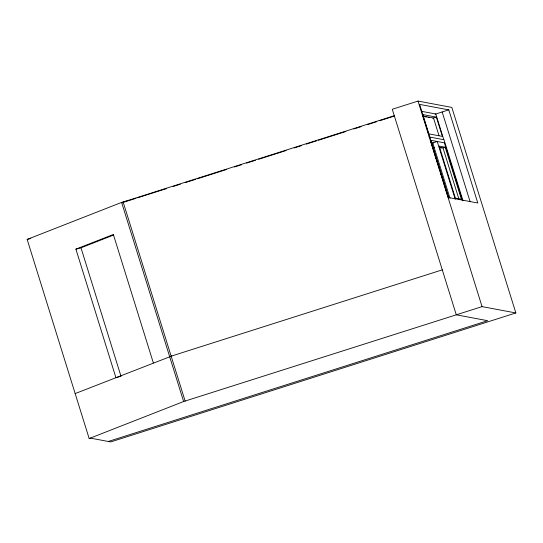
<?xml version="1.0" encoding="UTF-8"?>
<svg xmlns="http://www.w3.org/2000/svg" width="543" height="543" viewBox="0 0 543 543"><rect width="100%" height="100%" fill="white"/><g stroke="black" fill="none" stroke-linecap="round" stroke-linejoin="round"><path stroke-width="0.81" d="M108.281 441.473L487.662 320.703L456.29 314.818L392.27 109.272L418.035 101.073L451.83 107.412L515.85 312.951L110.711 441.927L90.62 438.16L89.167 438.54L27.15 239.422L121.612 202.41L126.702 201.08M121.978 202.933L125.915 201.385M120.268 376.475L115.91 377.616L75.898 249.149L113.344 234.474L153.357 362.941M75.898 249.149L80.988 247.818L113.752 234.983M75.165 393.58L171.812 355.998M89.167 438.54L183.636 401.528L482.055 306.619L515.85 312.951M394.272 115.7L123.139 202.01L185.156 401.128M125.501 201.67L135.994 198.331M137.61 197.815L166.66 188.564M173.122 186.507L180.385 184.199M185.224 182.652L195.718 179.312M197.333 178.803L226.39 169.552M234.461 166.979L241.723 164.672M246.57 163.124L255.448 160.3M258.678 159.275L286.12 150.54M294.191 147.968L301.453 145.653M306.293 144.112L316.786 140.773M318.402 140.257L345.843 131.521M353.914 128.956L361.183 126.641M367.638 124.585L376.516 121.761M379.747 120.729L394.272 116.107M435.099 114.22L448.783 109.862L477.792 203.001L448.647 197.537L419.637 104.399L448.783 109.862M432.866 118.231L436.375 117.112L442.389 136.408L428.624 133.822L422.617 114.532L436.375 117.112M432.662 147.879L434.156 147.404L432.649 147.119M439.219 147.221L442.986 147.927L445.219 147.221L461.428 199.247L455.394 198.114L439.192 146.087L445.219 147.221M171.154 356.167L442.287 269.857M27.15 239.422L30.781 238.472M422.026 111.417L435.791 114.003L443.794 139.694M422.977 116.053L433.504 118.028L439.015 135.709M424.769 116.711L426.391 117.016M428.006 117.322L429.628 117.621M429.018 136.924L443.991 139.727L462.996 200.754M431.726 142.714L433.321 143.013M440.088 147.71L441.595 147.995M442.178 111.987L470.075 201.555M462.392 200.638L444.384 142.829L430.626 140.25L448.627 198.059M442.986 147.927L458.944 199.159M455.231 199.295L437.224 141.485L432.751 142.911L450.011 198.31M430.423 140.209L439.172 168.31M440.672 173.129L442.423 178.749M442.925 180.357L448.43 198.019M418.035 101.073L482.055 306.619M121.612 202.41L183.636 401.528M80.988 247.818L121.001 376.285"/></g></svg>
